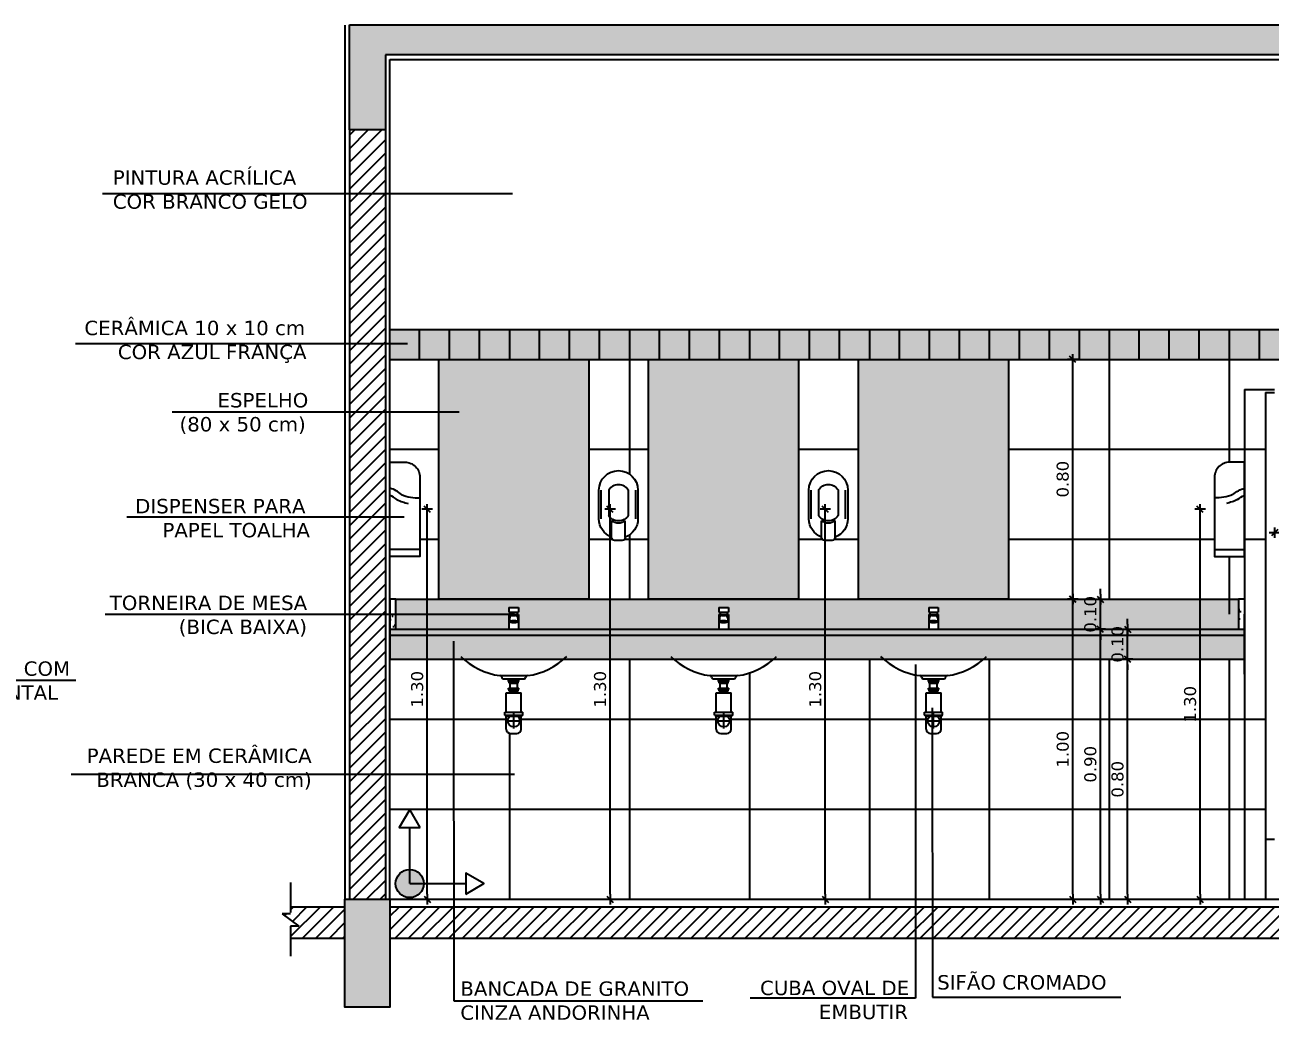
# Model space of a CAD drawing. Extents: x -36 to 357, y 137 to 237.
# Drawn here: x 15.274 to 19.427, y 206.015 to 209.333 of the extents above; entities that cross this region are included whole.
import ezdxf

# ---------------------------------------------------------------- set-up
doc = ezdxf.new("R2010")
doc.units = 0
doc.header["$LTSCALE"] = 0.01
doc.linetypes.add('CONTINU', pattern=[0])
doc.linetypes.add('TRACEJADO_P', pattern=[0.1875, 0.125, -0.0625])
doc.layers.get('0').update_dxf_attribs({"linetype": 'CONTINUOUS'})
doc.layers.get('DEFPOINTS').update_dxf_attribs({"linetype": 'CONTINUOUS'})
for name, color, linetype in [('01', 1, 'CONTINUOUS'), ('0_HATCH', 1, 'CONTINUOUS'), ('252', 252, 'CONTINUOUS'), ('A-01', 1, 'CONTINUOUS'), ('A-DIV', 3, 'CONTINUOUS'), ('A-SIMBO', 2, 'CONTINUOUS'), ('AR-CORTE', 1, 'CONTINUOUS'), ('AR-ID-PIS', 1, 'CONTINUOUS'), ('ARQ-ALV-CORTE', 3, 'CONTINUOUS'), ('ARQ-CTA-1_025', 1, 'CONTINUOUS'), ('ARQ-EQP-VISTA', 1, 'CONTINUOUS'), ('ARQ-ESQ-VISTA1', 2, 'CONTINUOUS'), ('ARQ-HTC', 9, 'CONTINUOUS'), ('ARQ-SMB-1_025', 1, 'CONTINUOUS'), ('ARQ-TXT-1_025', 2, 'CONTINUOUS'), ('ARQ-TXT-1_100', 2, 'CONTINUOUS'), ('ARQ_HAT', 8, 'CONTINUOUS'), ('ARQ_HIDRO', 1, 'CONTINUOUS')]:
    doc.layers.add(name, color=color, linetype=linetype)
doc.styles.add('ESC-50-A20', font='arial.ttf', dxfattribs={"height": 0.1})
doc.styles.add('FNDE Texto Cota 0025', font='verdana.ttf', dxfattribs={"height": 0.04})
doc.dimstyles.new('FNDE 1-0025', dxfattribs={"dimscale": 5, "dimtxt": 0.04, "dimasz": 0.0035, "dimexe": 0.15, "dimexo": 0.15, "dimgap": 0.0025, "dimtad": 1, "dimzin": 1, "dimdsep": 46, "dimtxsty": 'FNDE Texto Cota 0025', "dimblk": 'tic', "dimcen": 0.015, "dimdle": 0.15, "dimse1": 1, "dimse2": 1, "dimclrd": 251, "dimclre": 251, "dimclrt": 256, "dimaunit": 1, "dimadec": 3, "dimazin": 0, "dimtfac": 1, "dimtix": 1, "dimtmove": 2, "dimatfit": 3, "dimfxl": 0.15, "dimtvp": 1, "dimtolj": 1, "dimtzin": 0, "dimarcsym": 0})
pattern_1 = [(45, (-30.651324, 203.939937), (-0.02245064, 0.02245064), [])]
pattern_2 = [(127.5, (-62.180067, 214.220402), (-0.048941324, -0.001600031), [0, -0.038608, 0, -0.04318, 0, -0.041275]), (97.5, (-62.180067, 214.2204), (-0.07168251, 0.04495233), [0, -0.020828, 0, -0.034798, 0, -0.013335]), (57.5, (-62.180067, 214.18916), (-0.000143718, 0.079099237), [0, -0.0127, 0, -0.04572, 0, -0.05969]), (47.5, (-62.18007, 214.18916), (-0.02229293, 0.076355645), [0, -0.00635, 0, -0.029972, 0, -0.03429])]

# ---------------------------------------------------------------- blocks, each defined once
blk = doc.blocks.new('ind-pis')
at = {"layer": 'AR-ID-PIS'}
h = blk.add_hatch(color=252, dxfattribs=at)
h.dxf.hatch_style = 1
edge = h.paths.add_edge_path()
edge.add_arc((0, 0), 0.05, 0, 360)
for q in [(-0.2, 0), (0, -0.1995)]:
    blk.add_line((0, 0), q, dxfattribs=at)
for points in [[(-0.2, 0.0371), (-0.2642, 0), (-0.2, -0.0371)], [(-0.0371, -0.1995), (0, -0.2638), (0.0371, -0.1995)]]:
    blk.add_lwpolyline(points, close=True, dxfattribs=at)
blk.add_circle((0, 0), 0.05, dxfattribs=at)
blk = doc.blocks.new('lav_frente')
at = {"color": 8}
for p, q in [((-0.0456, 0.0535), (-0.0456, 0.0375)), ((-0.0456, 0.0535), (-0.0136, 0.0535)), ((-0.0136, 0.0535), (-0.0136, 0.0375)), ((-0.0456, 0.0375), (-0.0136, 0.0375)), ((-0.0456, 0.0295), (-0.0456, -0.0195)), ((-0.0456, 0.0295), (-0.0136, 0.0295)), ((-0.0436, 0.0182), (-0.0436, 0.0063)), ((-0.0416, 0.0375), (-0.0416, 0.0295)), ((-0.0356, 0.0262), (-0.0236, 0.0262)), ((-0.0176, 0.0375), (-0.0176, 0.0295)), ((-0.0156, 0.0182), (-0.0156, 0.0063)), ((-0.0136, 0.0295), (-0.0136, -0.0195)), ((-0.0465, -0.1885), (-0.0124, -0.1885)), ((-0.0465, -0.1935), (-0.0465, -0.1885)), ((-0.0465, -0.1935), (-0.0124, -0.1935)), ((-0.0445, -0.1986), (-0.0445, -0.1935)), ((-0.0445, -0.1986), (-0.0144, -0.1986)), ((-0.0415, -0.1885), (-0.0415, -0.1845)), ((-0.0415, -0.2153), (-0.0415, -0.1986)), ((-0.0174, -0.1885), (-0.0174, -0.1845)), ((-0.0174, -0.2153), (-0.0174, -0.1986)), ((-0.0144, -0.1986), (-0.0144, -0.1935)), ((-0.0124, -0.1935), (-0.0124, -0.1885)), ((-0.0545, -0.2961), (-0.0545, -0.2314)), ((-0.0545, -0.2314), (-0.0044, -0.2314)), ((-0.0465, -0.2204), (-0.0465, -0.2153)), ((-0.0465, -0.2153), (-0.0124, -0.2153)), ((-0.0465, -0.2204), (-0.0124, -0.2204)), ((-0.0445, -0.2254), (-0.0445, -0.2204)), ((-0.0445, -0.2254), (-0.0144, -0.2254)), ((-0.0415, -0.2314), (-0.0415, -0.2254)), ((-0.0174, -0.2314), (-0.0174, -0.2254)), ((-0.0144, -0.2254), (-0.0144, -0.2204)), ((-0.0124, -0.2204), (-0.0124, -0.2153)), ((-0.0044, -0.2961), (-0.0044, -0.2314)), ((-0.0595, -0.2961), (0.0007, -0.2961)), ((-0.0595, -0.3061), (-0.0595, -0.2961)), ((-0.0595, -0.3061), (0.0007, -0.3061)), ((-0.0044, -0.3102), (-0.0545, -0.3102)), ((-0.0545, -0.3517), (-0.0545, -0.3102)), ((-0.0544, -0.3245), (-0.0044, -0.3245)), ((-0.0294, -0.3495), (-0.0294, -0.2995)), ((-0.0044, -0.3517), (-0.0044, -0.3102)), ((0.0007, -0.3061), (0.0007, -0.2961)), ((-0.0394, -0.3668), (-0.0194, -0.3668))]:
    blk.add_line(p, q, dxfattribs=at)
for p, q in [((-0.0755, -0.1738), (0.0167, -0.1738)), ((-0.0638, -0.1845), (0.0049, -0.1845))]:
    blk.add_line(p, q)
blk.add_circle((-0.0294, -0.3245), 0.02, dxfattribs=at)
for centre, radius, start, end in [((-0.0356, 0.0182), 0.008, 90, 180), ((-0.0236, 0.0182), 0.008, 0, 90), ((-0.0136, 0.0303), 0.0008, 270, 274.4796), ((-0.0594, -0.3111), 0.00501, 10.5627, 90.9709), ((0.0006, -0.3111), 0.00501, 89.0291, 169.4373), ((-0.0394, -0.3517), 0.015, 180, 270), ((-0.0194, -0.3517), 0.015, 270, 0)]:
    blk.add_arc(centre, radius, start, end, dxfattribs=at)
for centre, radius, start, end in [((-0.0466, 0.0493), 0.225, 224.9057, 262.6003), ((-0.0123, 0.0493), 0.225, 277.3997, 315.0943), ((-0.0766, -0.1817), 0.008, 9.8446, 82.6003), ((-0.0638, -0.1795), 0.005, 189.8446, 270), ((0.0049, -0.1795), 0.005, 270, 350.1554), ((0.0177, -0.1817), 0.008, 97.3997, 170.1554)]:
    blk.add_arc(centre, radius, start, end)
blk.add_ellipse((-0.0296, 0.0063), major_axis=(0.014, 0), ratio=0.296747, dxfattribs=at)
blk = doc.blocks.new('tic')
at = {"color": 251}
for p, q in [((-1, 0), (1, 0)), ((0, -1), (0, 1))]:
    blk.add_line(p, q, dxfattribs=at)
blk.add_line((-0.6, -0.6), (0.6, 0.6))
blk = doc.blocks.new('*D381')
at = {"layer": 'ARQ-CTA-1_025', "color": 251, "lineweight": -2}
blk.add_line((18.9517, 206.4357), (18.9517, 207.2007), dxfattribs=at)
at = {"layer": 'DEFPOINTS', "color": 0}
for p in [(18.9517, 207.2182), (19.0649, 207.2182, -21.3991), (19.0649, 206.4182)]:
    blk.add_point(p, dxfattribs=at)
at = {"layer": 'ARQ-CTA-1_025', "color": 251, "lineweight": -2, "xscale": 0.0175, "yscale": 0.0175, "zscale": 0.0175}
for p, rotation in [((18.9517, 207.2182), 90), ((18.9517, 206.4182), 270)]:
    blk.add_blockref('tic', p, dxfattribs=dict(at, rotation=rotation))
at = {"layer": 'ARQ-CTA-1_025', "insert": (18.9182, 206.8182), "char_height": 0.04, "attachment_point": 5, "rotation": 90, "style": 'FNDE Texto Cota 0025'}
blk.add_mtext('\\A1;0.80', dxfattribs=at)
blk = doc.blocks.new('*D382')
at = {"layer": 'ARQ-CTA-1_025', "color": 251, "lineweight": -2}
for p, q in [((18.9517, 207.3357), (18.9517, 207.3532)), ((18.9517, 207.2182), (18.9517, 207.3182)), ((18.9517, 207.2007), (18.9517, 207.1832))]:
    blk.add_line(p, q, dxfattribs=at)
at = {"layer": 'DEFPOINTS', "color": 0}
for p in [(18.9517, 207.3182), (19.0649, 207.3182, -21.3991), (19.0649, 207.2182, -21.3991)]:
    blk.add_point(p, dxfattribs=at)
at = {"layer": 'ARQ-CTA-1_025', "color": 251, "lineweight": -2, "xscale": 0.0175, "yscale": 0.0175, "zscale": 0.0175}
for p, rotation in [((18.9517, 207.3182), 270), ((18.9517, 207.2182), 90)]:
    blk.add_blockref('tic', p, dxfattribs=dict(at, rotation=rotation))
at = {"layer": 'ARQ-CTA-1_025', "insert": (18.9183, 207.2682), "char_height": 0.04, "attachment_point": 5, "rotation": 90, "style": 'FNDE Texto Cota 0025'}
blk.add_mtext('\\A1;0.10', dxfattribs=at)
blk = doc.blocks.new('*D383')
at = {"layer": 'ARQ-CTA-1_025', "color": 251, "lineweight": -2}
blk.add_line((18.861, 206.4357), (18.861, 207.3007), dxfattribs=at)
at = {"layer": 'DEFPOINTS', "color": 0}
for p in [(18.861, 207.3182), (19.0652, 207.3182, -21.3991), (19.0652, 206.4182, -0.0213)]:
    blk.add_point(p, dxfattribs=at)
at = {"layer": 'ARQ-CTA-1_025', "color": 251, "lineweight": -2, "xscale": 0.0175, "yscale": 0.0175, "zscale": 0.0175}
for p, rotation in [((18.861, 207.3182), 90), ((18.861, 206.4182), 270)]:
    blk.add_blockref('tic', p, dxfattribs=dict(at, rotation=rotation))
at = {"layer": 'ARQ-CTA-1_025', "insert": (18.8277, 206.8682), "char_height": 0.04, "attachment_point": 5, "rotation": 90, "style": 'FNDE Texto Cota 0025'}
blk.add_mtext('\\A1;0.90', dxfattribs=at)
blk = doc.blocks.new('*D384')
at = {"layer": 'ARQ-CTA-1_025', "color": 251, "lineweight": -2}
for p, q in [((18.861, 207.4357), (18.861, 207.4532)), ((18.861, 207.3182), (18.861, 207.4182)), ((18.861, 207.3007), (18.861, 207.2832))]:
    blk.add_line(p, q, dxfattribs=at)
at = {"layer": 'DEFPOINTS', "color": 0}
for p in [(18.861, 207.4182), (19.0649, 207.4182), (19.0652, 207.3182, -21.3991)]:
    blk.add_point(p, dxfattribs=at)
at = {"layer": 'ARQ-CTA-1_025', "color": 251, "lineweight": -2, "xscale": 0.0175, "yscale": 0.0175, "zscale": 0.0175}
for p, rotation in [((18.861, 207.4182), 270), ((18.861, 207.3182), 90)]:
    blk.add_blockref('tic', p, dxfattribs=dict(at, rotation=rotation))
at = {"layer": 'ARQ-CTA-1_025', "insert": (18.8277, 207.3682), "char_height": 0.04, "attachment_point": 5, "rotation": 90, "style": 'FNDE Texto Cota 0025'}
blk.add_mtext('\\A1;0.10', dxfattribs=at)
blk = doc.blocks.new('*D385')
at = {"layer": 'ARQ-CTA-1_025', "color": 251, "lineweight": -2}
blk.add_line((18.7689, 207.4367), (18.7689, 208.2007), dxfattribs=at)
at = {"layer": 'DEFPOINTS', "color": 0}
for p in [(18.5545, 208.2182, 2.0742), (18.7689, 208.2182), (18.6518, 207.4192)]:
    blk.add_point(p, dxfattribs=at)
at = {"layer": 'ARQ-CTA-1_025', "color": 251, "lineweight": -2, "xscale": 0.0175, "yscale": 0.0175, "zscale": 0.0175}
for p, rotation in [((18.7689, 208.2182), 90), ((18.7689, 207.4192), 270)]:
    blk.add_blockref('tic', p, dxfattribs=dict(at, rotation=rotation))
at = {"layer": 'ARQ-CTA-1_025', "insert": (18.7355, 207.8187), "char_height": 0.04, "attachment_point": 5, "rotation": 90, "style": 'FNDE Texto Cota 0025'}
blk.add_mtext('\\A1;0.80', dxfattribs=at)
blk = doc.blocks.new('*D386')
at = {"layer": 'ARQ-CTA-1_025', "color": 251, "lineweight": -2}
blk.add_line((18.7689, 206.4357), (18.7689, 207.4007), dxfattribs=at)
at = {"layer": 'DEFPOINTS', "color": 0}
for p in [(18.7689, 207.4182), (18.8917, 207.4182, -1.1172), (19.3417, 206.4182)]:
    blk.add_point(p, dxfattribs=at)
at = {"layer": 'ARQ-CTA-1_025', "color": 251, "lineweight": -2, "xscale": 0.0175, "yscale": 0.0175, "zscale": 0.0175}
for p, rotation in [((18.7689, 207.4182), 90), ((18.7689, 206.4182), 270)]:
    blk.add_blockref('tic', p, dxfattribs=dict(at, rotation=rotation))
at = {"layer": 'ARQ-CTA-1_025', "insert": (18.7356, 206.9182), "char_height": 0.04, "attachment_point": 5, "rotation": 90, "style": 'FNDE Texto Cota 0025'}
blk.add_mtext('\\A1;1.00', dxfattribs=at)
blk = doc.blocks.new('A$C5EB217D8')
at = {"color": 1, "linetype": 'CONTINU'}
blk.add_lwpolyline([(0, 0.314), (0.05, 0.314, -0.414214), (0.1, 0.264), (0.1, 0), (0, 0)], format="xyb", close=True, dxfattribs=at)
at = {"layer": 'ARQ_HAT'}
blk.add_line((0.1, 0.0235), (0, 0.0235), dxfattribs=at)
for centre, radius, start, end in [((-0.03, 0.1252), 0.1065, 49.8808, 73.6364), ((-0.03, 0.1252), 0.0836, 50.2678, 68.9767), ((0.0923, 0.3286), 0.1552, 243.6828, 258.2126), ((0.0923, 0.3286), 0.1333, 246.264, 273.3268)]:
    blk.add_arc(centre, radius, start, end, dxfattribs=at)
blk = doc.blocks.new('*D407')
at = {"layer": 'ARQ-CTA-1_025', "color": 251, "lineweight": -2}
blk.add_line((16.616, 206.4357), (16.616, 207.7007), dxfattribs=at)
at = {"layer": 'DEFPOINTS', "color": 0}
for p in [(16.4917, 207.7182, -0.0593), (16.616, 207.7182), (16.4917, 206.4182, -21.3991)]:
    blk.add_point(p, dxfattribs=at)
at = {"layer": 'ARQ-CTA-1_025', "color": 251, "lineweight": -2, "xscale": 0.0175, "yscale": 0.0175, "zscale": 0.0175}
for p, rotation in [((16.616, 207.7182), 90), ((16.616, 206.4182), 270)]:
    blk.add_blockref('tic', p, dxfattribs=dict(at, rotation=rotation))
at = {"layer": 'ARQ-CTA-1_025', "insert": (16.5827, 207.1182), "char_height": 0.04, "attachment_point": 5, "rotation": 90, "style": 'FNDE Texto Cota 0025'}
blk.add_mtext('\\A1;1.30', dxfattribs=at)
blk = doc.blocks.new('*D408')
at = {"layer": 'ARQ-CTA-1_025', "color": 251, "lineweight": -2}
blk.add_line((19.1936, 206.4357), (19.1936, 207.7007), dxfattribs=at)
at = {"layer": 'DEFPOINTS', "color": 0}
for p in [(19.1936, 207.7182), (19.3417, 207.7182), (19.3417, 206.4182)]:
    blk.add_point(p, dxfattribs=at)
at = {"layer": 'ARQ-CTA-1_025', "color": 251, "lineweight": -2, "xscale": 0.0175, "yscale": 0.0175, "zscale": 0.0175}
for p, rotation in [((19.1936, 207.7182), 90), ((19.1936, 206.4182), 270)]:
    blk.add_blockref('tic', p, dxfattribs=dict(at, rotation=rotation))
at = {"layer": 'ARQ-CTA-1_025', "insert": (19.1603, 207.0682), "char_height": 0.04, "attachment_point": 5, "rotation": 90, "style": 'FNDE Texto Cota 0025'}
blk.add_mtext('\\A1;1.30', dxfattribs=at)
blk = doc.blocks.new('*D412')
at = {"layer": 'ARQ-CTA-1_025', "color": 251, "lineweight": -2}
blk.add_line((19.4592, 207.6403), (19.633, 207.6403), dxfattribs=at)
at = {"layer": 'DEFPOINTS', "color": 0}
for p in [(19.6505, 207.7989, -0.018), (19.6505, 207.6403), (19.4417, 206.9189)]:
    blk.add_point(p, dxfattribs=at)
at = {"layer": 'ARQ-CTA-1_025', "color": 251, "lineweight": -2, "xscale": 0.0175, "yscale": 0.0175, "zscale": 0.0175, "rotation": 180}
blk.add_blockref('tic', (19.4417, 207.6403), dxfattribs=at)
at = {"layer": 'ARQ-CTA-1_025', "color": 251, "lineweight": -2, "xscale": 0.0175, "yscale": 0.0175, "zscale": 0.0175}
blk.add_blockref('tic', (19.6505, 207.6403), dxfattribs=at)
at = {"layer": 'ARQ-CTA-1_025', "insert": (19.5461, 207.6736), "char_height": 0.04, "attachment_point": 5, "style": 'FNDE Texto Cota 0025'}
blk.add_mtext('\\A1;0.21', dxfattribs=at)
blk = doc.blocks.new('A$C19481829')
at = {"layer": 'ARQ_HIDRO', "color": 1}
for p, q in [((0, 0.2269), (0, 0.1312)), ((0.13, 0.1312), (0.13, 0.2269)), ((0.0422, 0.0693), (0.0422, 0.1241)), ((0.0878, 0.0693), (0.0878, 0.1241)), ((0.0522, 0.0593), (0.0778, 0.0593))]:
    blk.add_line(p, q, dxfattribs=at)
at = {"layer": 'ARQ_HIDRO', "color": 8}
for p, q in [((0.0076, 0.1312), (0.0076, 0.2269)), ((0.0325, 0.2278), (0.0325, 0.1423)), ((0.0975, 0.2278), (0.0975, 0.1423)), ((0.1224, 0.1312), (0.1224, 0.2269))]:
    blk.add_line(p, q, dxfattribs=at)
at = {"layer": 'ARQ_HIDRO', "color": 1}
for centre, radius, start, end in [((0.065, 0.2269), 0.065, 360, 180), ((0.065, 0.1312), 0.065, 180, 249.5013), ((0.065, 0.1312), 0.065, 290.4987, 0), ((0.065, 0.1552), 0.0385, 233.7481, 306.2519), ((0.0522, 0.0693), 0.01, 180, 270), ((0.0778, 0.0693), 0.01, 270, 360)]:
    blk.add_arc(centre, radius, start, end, dxfattribs=at)
at = {"layer": 'ARQ_HIDRO', "color": 8}
for centre, start, end in [((0.065, 0.2072), 32.3388, 147.6612), ((0.065, 0.1629), 212.3388, 327.6612)]:
    blk.add_arc(centre, 0.0385, start, end, dxfattribs=at)
blk = doc.blocks.new('*D414')
at = {"layer": 'ARQ-CTA-1_025', "color": 251, "lineweight": -2}
blk.add_line((17.9435, 206.4357), (17.9435, 207.7007), dxfattribs=at)
at = {"layer": 'DEFPOINTS', "color": 0}
for p in [(17.9435, 207.7182), (17.9538, 207.7182, -0.0482), (18.0917, 206.4182, 0.0194)]:
    blk.add_point(p, dxfattribs=at)
at = {"layer": 'ARQ-CTA-1_025', "color": 251, "lineweight": -2, "xscale": 0.0175, "yscale": 0.0175, "zscale": 0.0175}
for p, rotation in [((17.9435, 207.7182), 90), ((17.9435, 206.4182), 270)]:
    blk.add_blockref('tic', p, dxfattribs=dict(at, rotation=rotation))
at = {"layer": 'ARQ-CTA-1_025', "insert": (17.9102, 207.1182), "char_height": 0.04, "attachment_point": 5, "rotation": 90, "style": 'FNDE Texto Cota 0025'}
blk.add_mtext('\\A1;1.30', dxfattribs=at)
blk = doc.blocks.new('*D415')
at = {"layer": 'ARQ-CTA-1_025', "color": 251, "lineweight": -2}
blk.add_line((17.226, 206.4357), (17.226, 207.7007), dxfattribs=at)
at = {"layer": 'DEFPOINTS', "color": 0}
for p in [(17.226, 207.7182), (17.2538, 207.7182, -0.0491), (17.2917, 206.4182, 0.0194)]:
    blk.add_point(p, dxfattribs=at)
at = {"layer": 'ARQ-CTA-1_025', "color": 251, "lineweight": -2, "xscale": 0.0175, "yscale": 0.0175, "zscale": 0.0175}
for p, rotation in [((17.226, 207.7182), 90), ((17.226, 206.4182), 270)]:
    blk.add_blockref('tic', p, dxfattribs=dict(at, rotation=rotation))
at = {"layer": 'ARQ-CTA-1_025', "insert": (17.1926, 207.1182), "char_height": 0.04, "attachment_point": 5, "rotation": 90, "style": 'FNDE Texto Cota 0025'}
blk.add_mtext('\\A1;1.30', dxfattribs=at)

msp = doc.modelspace()

# ---------------------------------------------------------------- hatches: boundary and pattern name
at = {"layer": '01'}
h = msp.add_hatch(dxfattribs=at)
h.set_pattern_fill('ANSI31', color=251, scale=0.01)
h.set_pattern_definition(pattern_1)
h.paths.add_polyline_path([(16.4767, 208.9832), (16.3567, 208.9832), (16.3567, 206.4182), (16.4767, 206.4182)])
h = msp.add_hatch(dxfattribs=at)
h.set_pattern_fill('ANSI31', color=251, scale=0.01)
h.set_pattern_definition([(45, (-73.267482, 218.118276), (-0.02245064, 0.02245064), [])])
h.paths.add_polyline_path([(16.3417, 206.3933), (16.1602, 206.3933), (16.1602, 206.3696), (16.1326, 206.3696), (16.1878, 206.3286), (16.1602, 206.3286), (16.1602, 206.2884), (16.3417, 206.2884)])
h = msp.add_hatch(dxfattribs=at)
h.set_pattern_fill('ANSI31', color=251, scale=0.01)
h.set_pattern_definition(pattern_1)
h.paths.add_polyline_path([(20.9417, 206.3932), (16.4917, 206.3932), (16.4917, 206.2884), (20.9417, 206.2884)])
at = {"layer": '0_HATCH'}
msp.add_hatch(color=160, dxfattribs=at).paths.add_polyline_path([(20.9417, 208.3182), (16.4917, 208.3182), (16.4917, 208.2182), (20.9417, 208.2182)])
at = {"layer": 'ARQ-HTC'}
h = msp.add_hatch(dxfattribs=at)
h.set_pattern_fill('AR-CONC', color=251, scale=0.001, style=0)
h.set_pattern_definition([(50, (2.99204, -8.79), (0.18218467, -0.01593909), [0.01905, -0.20955]), (355, (2.99204, -8.79), (-0.03524342, 0.19105685), [0.01524, -0.16764058]), (100.451445, (3.00723, -8.79133), (0.14694125, 0.17511775), [0.01619001, -0.17809024]), (46.1842, (2.99204, -8.7392), (0.27107904, -0.04204233), [0.028575, -0.314325]), (96.63556, (3.01463, -8.7427), (0.23740413, 0.24742612), [0.02428502, -0.2671356]), (351.18415, (2.99204, -8.7392), (0.23740413, 0.24742612), [0.02285997, -0.25145973]), (21, (3.01744, -8.7519), (0.15161439, -0.1022652), [0.01905, -0.20955]), (326, (3.01744, -8.7519), (0.06180203, 0.18418797), [0.01524, -0.16764]), (71.451445, (3.03008, -8.76042), (0.21341642, 0.08192277), [0.01619001, -0.17808994]), (37.5, (2.992043, -8.79), (0.003088603, 0.084555039), [0, -0.165608, 0, -0.17018, 0, -0.168275]), (7.5, (2.99204, -8.79), (0.066819663, 0.100180575), [0, -0.097028, 0, -0.161798, 0, -0.064135]), (327.5, (2.9354, -8.79), (0.135590595, -0.005728744), [0, -0.0635, 0, -0.19812, 0, -0.26289]), (317.5, (2.91, -8.79), (0.14812918, 0.02542649), [0, -0.08255, 0, -0.131572, 0, -0.18669])])
h.paths.add_polyline_path([(21.0767, 209.3332), (16.3567, 209.3332), (16.3567, 208.9832), (16.4767, 208.9832), (16.4767, 209.2332), (20.9567, 209.2332), (20.9567, 208.9832), (21.0767, 208.9832)])
h = msp.add_hatch(color=256, dxfattribs=at)
h.set_gradient(color1=(132, 132, 132), one_color=1, tint=1, name='INVHEMISPHERICAL')
h.paths.add_polyline_path([(18.5545, 208.2182), (18.0545, 208.2182), (18.0545, 207.4182), (18.5545, 207.4182)])
h.paths.add_polyline_path([(17.8545, 208.2182), (17.3545, 208.2182), (17.3545, 207.4182), (17.8545, 207.4182)])
h.paths.add_polyline_path([(17.1547, 208.2182), (16.6547, 208.2182), (16.6547, 207.4182), (17.1547, 207.4182)])
h = msp.add_hatch(dxfattribs=at)
h.set_pattern_fill('AR-SAND', color=256, scale=0.001, angle=90, style=0)
h.set_pattern_definition(pattern_2)
h.paths.add_polyline_path([(16.5117, 207.4182), (16.4917, 207.4182), (16.4917, 207.3182), (16.5117, 207.3182)])
h = msp.add_hatch(dxfattribs=at)
h.set_pattern_fill('AR-SAND', color=251, scale=0.001, angle=90, style=0)
h.set_pattern_definition(pattern_2)
h.paths.add_polyline_path([(19.3217, 207.4182), (18.3045, 207.4182), (18.3045, 207.391), (18.3205, 207.391), (18.3205, 207.375), (18.3165, 207.375), (18.3165, 207.367), (18.3204, 207.367), (18.3204, 207.3182), (19.3217, 207.3182)])
h.paths.add_polyline_path([(18.2885, 207.367), (18.2925, 207.367), (18.2925, 207.375), (18.2885, 207.375), (18.2885, 207.391), (18.3045, 207.391), (18.3045, 207.4182), (17.6045, 207.4182), (17.6045, 207.391), (17.6205, 207.391), (17.6205, 207.375), (17.6165, 207.375), (17.6165, 207.367), (17.6204, 207.367), (17.6204, 207.3182), (18.2885, 207.3182)])
h.paths.add_polyline_path([(17.5885, 207.367), (17.5925, 207.367), (17.5925, 207.375), (17.5885, 207.375), (17.5885, 207.391), (17.6045, 207.391), (17.6045, 207.4182), (16.9045, 207.4182), (16.9045, 207.391), (16.9205, 207.391), (16.9205, 207.375), (16.9165, 207.375), (16.9165, 207.367), (16.9204, 207.367), (16.9204, 207.3182), (17.5885, 207.3182)])
h.paths.add_polyline_path([(16.8925, 207.375), (16.8885, 207.375), (16.8885, 207.391), (16.9045, 207.391), (16.9045, 207.4182), (16.5117, 207.4182), (16.5117, 207.3182), (16.8885, 207.3182), (16.8885, 207.367), (16.8925, 207.367)])
h = msp.add_hatch(dxfattribs=at)
h.set_pattern_fill('AR-SAND', color=256, scale=0.001, angle=90, style=0)
h.set_pattern_definition([(127.5, (-62.180067, 214.220402), (-0.048941324, -0.001600031), [0, -0.038608, 0, -0.04318, 0, -0.041275]), (97.5, (-62.180067, 214.2204), (-0.07168251, 0.04495233), [0, -0.020828, 0, -0.034798, 0, -0.013335]), (57.5, (-62.180067, 214.18916), (-0.000143718, 0.079099237), [0, -0.0127, 0, -0.04572, 0, -0.05969]), (47.5, (-62.18007, 214.18916), (-0.02229293, 0.076355645), [0, -0.00635, 0, -0.029972, 0, -0.03429])])
h.paths.add_polyline_path([(19.3417, 207.4182), (19.3217, 207.4182), (19.3217, 207.3182), (19.3417, 207.3182)])
h = msp.add_hatch(dxfattribs=at)
h.set_pattern_fill('AR-SAND', color=251, scale=0.001, angle=90, style=0)
h.set_pattern_definition(pattern_2)
h.paths.add_polyline_path([(19.3417, 207.2982), (16.4917, 207.2982), (16.4917, 207.2182), (19.3417, 207.2182)])
h.paths.add_polyline_path([(19.3417, 207.3182), (16.4917, 207.3182), (16.4917, 207.2982), (19.3417, 207.2982)])
h = msp.add_hatch(dxfattribs=at)
h.set_pattern_fill('AR-CONC', color=251, scale=0.001, style=0)
h.set_pattern_definition([(50, (-30.65132, 203.93994), (0.18218467, -0.0159391), [0.01905, -0.20955]), (355, (-30.65132, 203.93994), (-0.0352434, 0.19105685), [0.01524, -0.1676406]), (100.45144, (-30.63614, 203.93861), (0.14694125, 0.17511775), [0.01619, -0.17809024]), (46.1842, (-30.65132, 203.99074), (0.271079, -0.0420423), [0.028575, -0.314325]), (96.63556, (-30.62873, 203.98723), (0.2374041, 0.2474261), [0.024285, -0.2671356]), (351.18415, (-30.65132, 203.99074), (0.2374041, 0.2474261), [0.02286, -0.2514597]), (21, (-30.62592, 203.97804), (0.1516144, -0.1022652), [0.01905, -0.20955]), (326, (-30.62592, 203.97804), (0.061802, 0.18418797), [0.01524, -0.16764]), (71.45144, (-30.61329, 203.96952), (0.2134164, 0.08192277), [0.01619, -0.17808994]), (37.5, (-30.651324, 203.93994), (0.0030886, 0.08455504), [0, -0.165608, 0, -0.17018, 0, -0.168275]), (7.5, (-30.65132, 203.93994), (0.06681966, 0.10018057), [0, -0.097028, 0, -0.161798, 0, -0.064135]), (327.5, (-30.707966, 203.93994), (0.135590595, -0.00572874), [0, -0.0635, 0, -0.19812, 0, -0.26289]), (317.5, (-30.73337, 203.93994), (0.14812918, 0.0254265), [0, -0.08255, 0, -0.131572, 0, -0.18669])])
h.paths.add_polyline_path([(21.0917, 206.4182), (20.9417, 206.4182), (20.9417, 206.0582), (21.0917, 206.0582)])
h.paths.add_polyline_path([(16.4917, 206.4182), (16.3417, 206.4182), (16.3417, 206.0582), (16.4917, 206.0582)])

# ---------------------------------------------------------------- linework, layer by layer
at = {"layer": '01'}
for p, q in [((16.3417, 209.3321, 0.1148), (16.3417, 206.4182, 0.1148)), ((16.4917, 206.4182, -21.2843), (16.4917, 209.2182, 3.6814)), ((16.4917, 209.2182, 0.1148), (20.9417, 209.2182, 0.1521))]:
    msp.add_line(p, q, dxfattribs=at)
at = {"layer": '01', "color": 251}
msp.add_line((19.3417, 207.6182, 0.0935), (19.4117, 207.6182, 0.0945), dxfattribs=at)
at = {"layer": '252', "color": 251}
for p, q in [((16.4917, 208.3182, 0.1148), (20.9417, 208.3182, 0.1148)), ((16.5908, 208.217, 0.1187), (16.5908, 208.317, 0.1187)), ((16.6908, 208.217, 0.1187), (16.6908, 208.317, 0.1187)), ((16.7908, 208.217, 0.1187), (16.7908, 208.317, 0.1187)), ((16.8917, 208.2182, 0.1148), (16.8917, 208.3182, -2.1389)), ((16.9908, 208.217, 0.1187), (16.9908, 208.317, 0.1187)), ((17.0908, 208.217, 0.1187), (17.0908, 208.317, 0.1187)), ((17.1908, 208.217, 0.1187), (17.1908, 208.317, 0.1187)), ((17.2917, 207.835, -1.5608), (17.2917, 208.3182, -2.1389)), ((17.3908, 208.217, 0.1187), (17.3908, 208.317, 0.1187)), ((17.4908, 208.217, 0.1187), (17.4908, 208.317, 0.1187)), ((17.5908, 208.217, 0.1187), (17.5908, 208.317, 0.1187)), ((17.6917, 208.2182, 0.1148), (17.6917, 208.3182, -2.1389)), ((17.7908, 208.217, 0.1187), (17.7908, 208.317, 0.1187)), ((17.8908, 208.217, 0.1187), (17.8908, 208.317, 0.1187)), ((17.9908, 208.217, 0.1187), (17.9908, 208.317, 0.1187)), ((18.0917, 208.2182, 0.1148), (18.0917, 208.3182, -2.1389)), ((18.1908, 208.217, 0.1187), (18.1908, 208.317, 0.1187)), ((18.2908, 208.217, 0.1187), (18.2908, 208.317, 0.1187)), ((18.3908, 208.217, 0.1187), (18.3908, 208.317, 0.1187)), ((18.4917, 208.2182, 0.1148), (18.4917, 208.3182, -2.1389)), ((18.5908, 208.217, 0.1187), (18.5908, 208.317, 0.1187)), ((18.6908, 208.217, 0.1187), (18.6908, 208.317, 0.1187)), ((18.7908, 208.217, 0.1187), (18.7908, 208.317, 0.1187)), ((18.8917, 207.4182, -1.0023), (18.8917, 208.3182, -2.1389)), ((18.9908, 208.2182, 0.0686), (18.9908, 208.3182, 0.0686)), ((19.0908, 208.2182, 0.0686), (19.0908, 208.3182, 0.0686)), ((19.1908, 208.2182, 0.0686), (19.1908, 208.3182, 0.0686)), ((19.2917, 207.8752, -1.6089), (19.2917, 208.3182, -2.1389)), ((19.2917, 208.2182, -2.1389), (19.2917, 208.3182, -2.1389)), ((19.3917, 208.2182, -2.1389), (19.3917, 208.3182, -2.1389)), ((16.4917, 208.2182, 0.1148), (20.9417, 208.2182, 0.1148)), ((16.4917, 207.9182, 0.0555), (16.6547, 207.9182, 0.0577)), ((17.1547, 207.9182, 0.0552), (17.3545, 207.9182, 0.0578)), ((17.8545, 207.9182, 0.0552), (18.0545, 207.9182, 0.0579)), ((18.5545, 207.9182, 0.083), (19.4117, 207.9182, 0.0945)), ((17.2917, 207.4182, -1.0023), (17.2917, 207.6336, -1.3199)), ((16.5917, 207.6182, 0.0569), (16.6547, 207.6182, 0.0577)), ((17.1547, 207.6182, 0.0552), (17.2333, 207.6182, 0.0562)), ((17.2743, 207.6182, 0.0568), (17.3545, 207.6182, 0.0578)), ((17.8545, 207.6182, 0.0552), (17.9333, 207.6182, 0.0563)), ((17.9743, 207.6182, 0.0568), (18.0545, 207.6182, 0.0579)), ((18.5545, 207.6182, 0.083), (19.2417, 207.6182, 0.0922)), ((19.2917, 207.3682, -1.0023), (19.2917, 207.5612, -1.2332)), ((17.2917, 206.4182, 0.1342), (17.2917, 207.2182, -0.7631)), ((18.0917, 206.4182, 0.1342), (18.0917, 207.2182, -0.7631)), ((18.4917, 206.4182, 0.1342), (18.4917, 207.2182, -0.7631)), ((18.8917, 206.4182, 0.1342), (18.8917, 207.2182, -0.7631)), ((19.2917, 206.4182, 0.1342), (19.2917, 207.2182, -0.8229)), ((17.6917, 206.4182, 0.1342), (17.6917, 207.1729, -0.709)), ((16.4917, 207.0182, 0.0555), (16.8796, 207.0182, 0.0607)), ((16.9297, 207.0182, 0.0614), (17.5796, 207.0182, 0.07)), ((17.6297, 207.0182, 0.0707), (18.2796, 207.0182, 0.0794)), ((18.3297, 207.0182, 0.08), (19.4117, 207.0182, 0.0945)), ((16.8917, 206.4182, 0.1342), (16.8917, 206.971, -0.4674)), ((16.4917, 206.7182, 0.0555), (19.4117, 206.7182, 0.0945))]:
    msp.add_line(p, q, dxfattribs=at)
at = {"layer": 'A-01'}
msp.add_line((19.4117, 206.6182, 0.1148), (19.4117, 206.4182, 0.1148), dxfattribs=at)
at = {"layer": 'A-DIV', "color": 5}
for p, q in [((19.4117, 208.1082, 0.1148), (19.4117, 206.6182, 0.1148)), ((19.4117, 208.1082, 0.1148), (19.4417, 208.1082, 0.1148)), ((19.4117, 206.6182, 0.1148), (19.4417, 206.6182, 0.1148))]:
    msp.add_line(p, q, dxfattribs=at)
at = {"layer": 'A-SIMBO', "color": 2, "linetype": 'TRACEJADO_P', "elevation": -0.0085}
msp.add_lwpolyline([(16.1602, 206.4741), (16.1602, 206.3696), (16.1326, 206.3696), (16.1878, 206.3286), (16.1602, 206.3286), (16.1602, 206.1757)], dxfattribs=at)
at = {"layer": 'AR-CORTE', "color": 2}
for p, q in [((16.4917, 207.4182, -21.2843), (16.4917, 207.2182, -21.2843)), ((16.5117, 207.4182, -21.2843), (16.4917, 207.4182, -21.2843)), ((16.5117, 207.3182, -21.2843), (16.5117, 207.4182, -21.2843)), ((19.3217, 207.4182, -21.2843), (19.3217, 207.3182, -21.2843)), ((19.3417, 207.4182, -21.2843), (19.3217, 207.4182, -21.2843)), ((19.3417, 207.1682, 0.1148), (19.3417, 207.3682, 0.1148)), ((16.4917, 207.3182, -21.2843), (19.3417, 207.3182, -21.2843)), ((16.4917, 206.4182, 0.0555), (20.9417, 206.4182, 0.1149))]:
    msp.add_line(p, q, dxfattribs=at)
at = {"layer": 'ARQ-ALV-CORTE'}
for p, q in [((16.3567, 208.9832, -0.9952), (16.3567, 209.3332, -0.9952)), ((20.9567, 209.2332, 0.112), (16.4767, 209.2332, 0.112)), ((16.4767, 209.2332, -0.9952), (16.4767, 208.9832, -0.9952)), ((16.5267, 209.2332, 0.1148), (16.5267, 209.2332, 0.1148)), ((16.3567, 208.9832, -0.955), (16.3567, 206.4182, -12.9828)), ((16.4767, 208.9832, 0.0746), (16.3567, 208.9832, -0.9952)), ((16.4767, 208.9832, -0.955), (16.4767, 206.4182, -12.9828)), ((19.3417, 208.1182, 0.1148), (19.3417, 206.4182, 0.1148)), ((19.3417, 208.1182, 0.0949), (19.4417, 208.1182, 0.0949)), ((16.1602, 206.3933, 0.1148), (16.3417, 206.3933, 0.1148)), ((16.4917, 206.3932, 0.1148), (20.9417, 206.3932, 0.1148)), ((16.1602, 206.2884, 0.1148), (16.3417, 206.2884, 0.1148)), ((16.4917, 206.2884, 0.1148), (20.9417, 206.2884, 0.1148))]:
    msp.add_line(p, q, dxfattribs=at)
at = {"layer": 'ARQ-ALV-CORTE', "color": 1}
msp.add_line((16.5117, 207.4182, -21.2843), (19.3217, 207.4182, 0.1148), dxfattribs=at)
at = {"layer": 'ARQ-ALV-CORTE', "elevation": 0.0746}
msp.add_lwpolyline([(16.3567, 209.3332), (21.0767, 209.3332)], dxfattribs=at)
at = {"layer": 'ARQ-ALV-CORTE', "elevation": 0.1148}
msp.add_lwpolyline([(16.3417, 206.4182), (16.4917, 206.4182), (16.4917, 206.0582), (16.3417, 206.0582)], close=True, dxfattribs=at)
at = {"layer": 'ARQ-CTA-1_025', "linetype": 'CONTINU', "ltscale": 0.4}
for points, elevation in [([(16.6547, 208.2182), (17.1547, 208.2182), (17.1547, 207.4182), (16.6547, 207.4182)], -18.2914), ([(17.3545, 208.2182), (17.8545, 208.2182), (17.8545, 207.4182), (17.3545, 207.4182)], 0.1148), ([(18.0545, 208.2182), (18.5545, 208.2182), (18.5545, 207.4182), (18.0545, 207.4182)], 0.1148)]:
    msp.add_lwpolyline(points, close=True, dxfattribs=dict(at, elevation=elevation))
at = {"layer": 'ARQ-ESQ-VISTA1', "linetype": 'CONTINU', "ltscale": 0.8}
msp.add_line((16.4917, 207.2182, -21.2843), (19.3417, 207.2182, -21.2843), dxfattribs=at)
at = {"layer": 'ARQ-HTC', "linetype": 'CONTINU', "ltscale": 0.8}
msp.add_line((16.4917, 207.2982, -21.2843), (19.3417, 207.2982, -21.2843), dxfattribs=at)

# ---------------------------------------------------------------- block references
at = {"layer": 'AR-ID-PIS', "xscale": 0.937324063921778, "yscale": 0.937324063921778, "zscale": 0.937324063921778, "rotation": 180}
msp.add_blockref('ind-pis', (16.5576, 206.4704, 0.1568), dxfattribs=at)
at = {"layer": 'ARQ-EQP-VISTA'}
for p in [(16.9341, 207.3375, 0.1148), (17.6341, 207.3375, 0.1148), (18.3341, 207.3375, 0.1148)]:
    msp.add_blockref('lav_frente', p, dxfattribs=at)
at = {"layer": 'ARQ-TXT-1_100'}
msp.add_blockref('A$C5EB217D8', (16.4917, 207.5612, 0.0555), dxfattribs=at)
at = {"layer": 'ARQ-TXT-1_100', "xscale": -1}
msp.add_blockref('A$C5EB217D8', (19.3417, 207.5612, 0.1148), dxfattribs=at)
at = {"layer": 'ARQ_HIDRO', "xscale": -1}
for p in [(17.3188, 207.5553, 0.0657), (18.0188, 207.5553, 0.0667)]:
    msp.add_blockref('A$C19481829', p, dxfattribs=at)

# ---------------------------------------------------------------- texts
at = {"layer": 'ARQ-TXT-1_025', "char_height": 0.048, "attachment_point": 1, "style": 'ESC-50-A20'}
for s, width, insert in [('{\\fVerdana|b0|i0|c0|p34;PINTURA ACRÍLICA COR BRANCO GELO}', 0.748165, (15.5674, 208.8483, 3.725)), ('\\pi0.1152;{\\fVerdana|b0|i0|c0|p34;CERÂMICA 10 x 10 cm \\P\\pi0.22687;COR AZUL FRANÇA}', 0.939215, (15.3574, 208.3469, 3.725)), ('\\pi0.25311;{\\fVerdana|b0|i0|c0|p34;ESPELHO\\P\\pi0.12626;(80 x 50 cm)}', 0.549753, (15.6636, 208.1059, 3.725)), ('\\pi0.018686;{\\fVerdana|b0|i0|c0|p34;DISPENSER PARA\\P\\pi0.10966;PAPEL TOALHA}', 0.598103, (15.6233, 207.7529, 3.725)), ('\\pi0.1374;{\\fVerdana|b0|i0|c0|p34;TORNEIRA DE MESA \\P\\pi0.36744;(BICA BAIXA)}', 0.811751, (15.4199, 207.4304, 3.725)), ('{\\fVerdana|b0|i0|c0|p34;BACIA PARA PNE COM\\PABERTURA FRONTAL}', 0.800431, (14.7007, 207.2112)), ('\\pi0.19665;{\\fVerdana|b0|i0|c0|p34;PAREDE EM CERÂMICA\\P\\pi0.22892;BRANCA (30 x 40 cm)}', 0.95192, (15.2836, 206.9208, 3.725)), ('{\\fVerdana|b0|i0|c0|p34;BANCADA DE GRANITO CINZA ANDORINHA}', 0.811751, (16.7264, 206.1443, 0.1586)), ('\\pi0.30783;{\\fVerdana|b0|i0|c0|p34;CUBA OVAL DE \\P\\pi0.50411;EMBUTIR}', 0.803266, (17.4181, 206.1466, 0.1148)), ('{\\fVerdana|b0|i0|c0|p34;SIFÃO CROMADO}', 0.803266, (18.3167, 206.1653, 0.1148))]:
    msp.add_mtext_dynamic_manual_height_columns(s, width=width, gutter_width=0.5, heights=[0], dxfattribs=dict(at, insert=insert))

# ---------------------------------------------------------------- dimensions: what is measured, and where the dimension line sits
at = {"layer": 'ARQ-CTA-1_025'}
for base, p1, p2, picture, middle in [((18.7689, 208.2182, 0.1148), (18.6518, 207.4192, 0.1148), (18.5545, 208.2182, 2.1891), '*D385', (18.7355, 207.8187, 0.1148)), ((19.1936, 207.7182, 0.1148), (19.3417, 206.4182, 0.1148), (19.3417, 207.7182, 0.1148), '*D408', (19.1603, 207.0682, 0.1148)), ((18.7689, 207.4182, 0.1148), (19.3417, 206.4182, 0.1148), (18.8917, 207.4182, -1.0023), '*D386', (18.7356, 206.9182, 0.1148)), ((18.861, 207.4182, 0.1148), (19.0652, 207.3182, -21.2843), (19.0649, 207.4182, 0.1148), '*D384', (18.8277, 207.3682, 0.1148)), ((18.9517, 207.3182, 0.1148), (19.0649, 207.2182, -21.2843), (19.0649, 207.3182, -21.2843), '*D382', (18.9183, 207.2682, 0.1148)), ((18.861, 207.3182, 0.1148), (19.0652, 206.4182, 0.0935), (19.0652, 207.3182, -21.2843), '*D383', (18.8277, 206.8682, 0.1148)), ((18.9517, 207.2182, 0.1148), (19.0649, 206.4182, 0.1148), (19.0649, 207.2182, -21.2843), '*D381', (18.9182, 206.8182, 0.1148))]:
    dim = msp.add_linear_dim(base=base, p1=p1, p2=p2, angle=90, dimstyle='FNDE 1-0025', dxfattribs=at)
    dim.commit()
    dim.dimension.update_dxf_attribs({"geometry": picture, "text_midpoint": middle})
dim = msp.add_linear_dim(base=(19.6505, 207.6403, 0.1148), p1=(19.4417, 206.9189, 0.1148), p2=(19.6505, 207.7989, 0.0968), dimstyle='FNDE 1-0025', dxfattribs=at)
dim.commit()
dim.dimension.update_dxf_attribs({"geometry": '*D412', "text_midpoint": (19.5461, 207.6736, 0.1148)})
for base, p1, p2, picture, middle in [((16.616, 207.7182, 0.1148), (16.4917, 206.4182, -21.2843), (16.4917, 207.7182, 0.0555), '*D407', (16.5827, 207.1182, 0.1148)), ((17.226, 207.7182, 0.1148), (17.2917, 206.4182, 0.1342), (17.2538, 207.7182, 0.0657), '*D415', (17.1926, 207.1182, 0.1148)), ((17.9435, 207.7182, 0.1148), (18.0917, 206.4182, 0.1342), (17.9538, 207.7182, 0.0667), '*D414', (17.9102, 207.1182, 0.1148))]:
    dim = msp.add_linear_dim(base=base, p1=p1, p2=p2, angle=90, dimstyle='FNDE 1-0025', dxfattribs=at)
    dim.commit()
    dim.dimension.update_dxf_attribs({"geometry": picture, "text_midpoint": middle, "dimtype": 160})

# ---------------------------------------------------------------- leaders
at = {"layer": '01', "color": 3, "ltscale": 10}
for points in [[(16.5497, 208.2698, 3.6876), (15.4428, 208.2698, 3.6876)], [(14.6508, 207.9164, -0.0593), (14.6508, 207.1484, -0.0593), (15.4439, 207.1484, -0.0593)]]:
    msp.add_leader(points, dimstyle='FNDE 1-0025', override={"dimtad": 0, "dimlfac": 100, "dimclrd": 252, "dimclre": 252}, dxfattribs=at)
at = {"layer": 'ARQ-SMB-1_025', "ltscale": 10}
for points in [[(16.9002, 208.7697, 3.6812), (15.5331, 208.7697, 3.6812)], [(16.722, 208.0421, 3.6812), (15.7651, 208.0421, 3.6812)], [(16.5386, 207.6922, 3.6812), (15.6147, 207.6922, 3.6812)], [(16.9074, 207.3676, 3.6812), (15.5419, 207.3676, 3.6812)], [(16.7034, 207.2783, 0.1148), (16.7044, 206.0801, 0.1148), (17.5355, 206.0801, 0.1148)], [(18.2445, 207.2004, 21.4794), (18.2445, 206.0881, 21.4794), (17.6928, 206.0881, 21.4794)], [(18.3003, 207.0563, 21.4794), (18.3012, 206.0923, 21.4794), (18.9295, 206.0923, 21.4794)], [(16.9074, 206.8341, 3.6812), (15.429, 206.8341, 3.6812)]]:
    msp.add_leader(points, dimstyle='FNDE 1-0025', override={"dimlfac": 100, "dimclrd": 252, "dimclre": 252}, dxfattribs=at)

doc.saveas('drawing.dxf')
